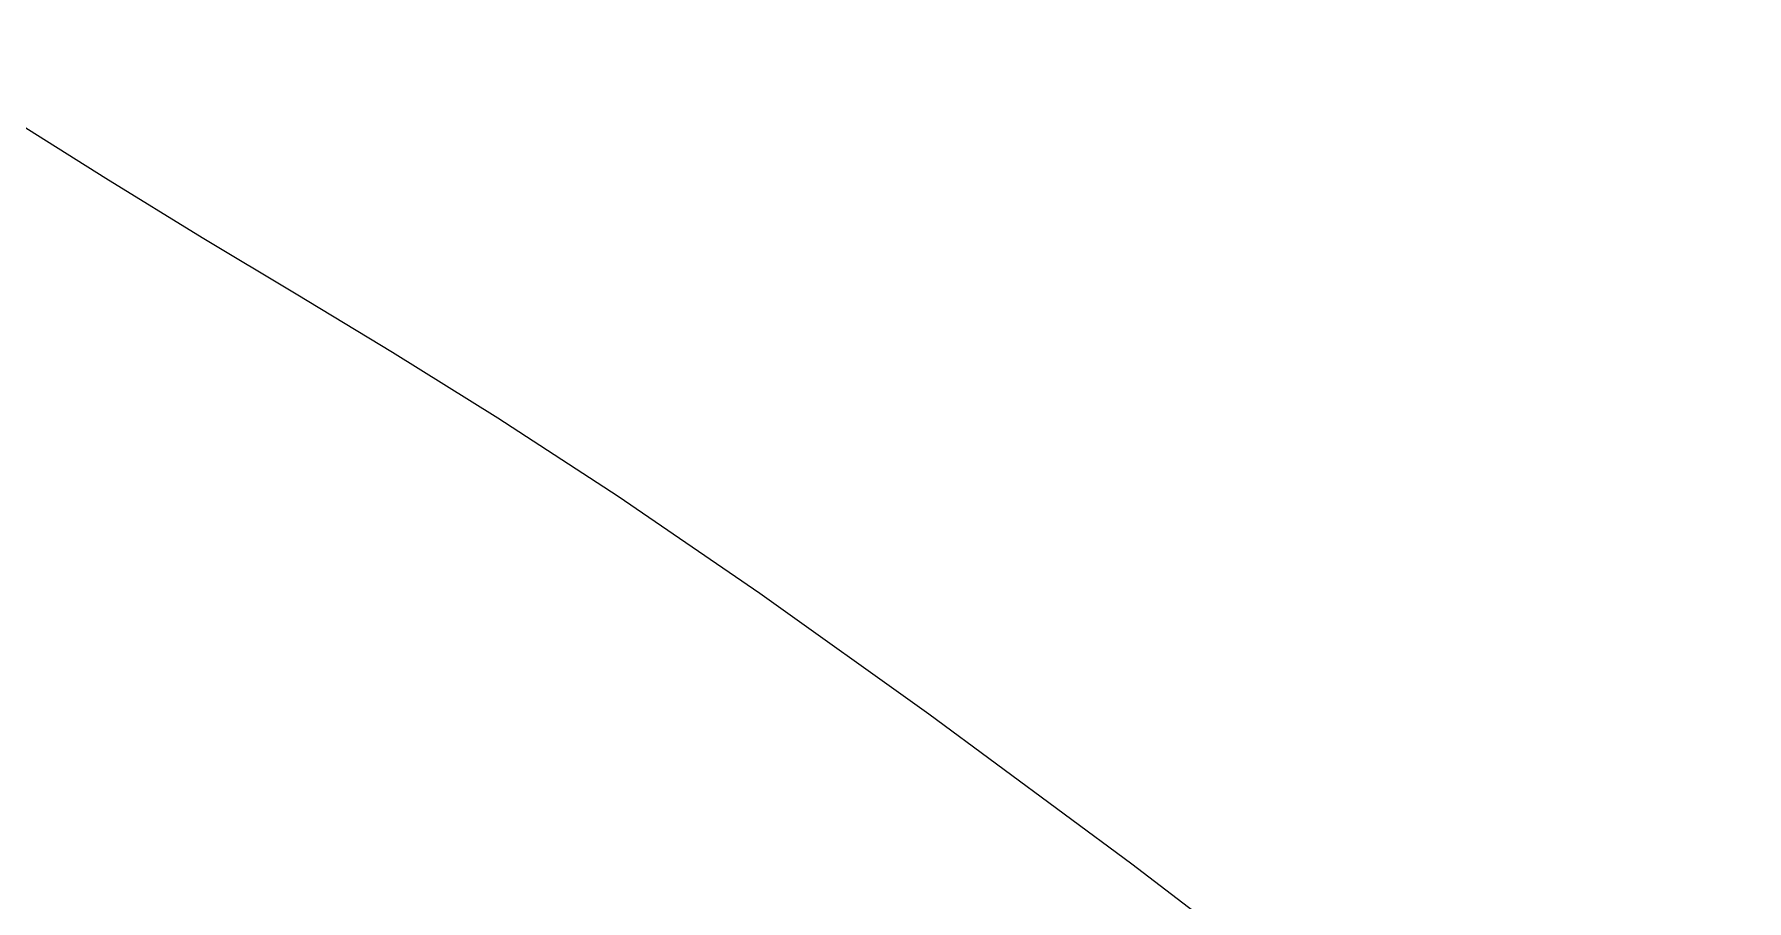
# Model space of a CAD drawing. Header units: millimetres. Extents: x 104198 to 1296755, y -81101 to 81453.
# Drawn here: x 592155.1 to 592230, y -26119.4 to -26081.6 of the extents above; entities that cross this region are included whole.
import ezdxf

# ---------------------------------------------------------------- set-up
doc = ezdxf.new("R2010")
doc.units = ezdxf.units.MM
doc.linetypes.add('HIDDEN2', pattern=[0.1875, 0.125, -0.0625])
doc.layers.add('0家具', color=51, linetype='Continuous')
doc.styles.add('黑体', font='simhei.ttf', dxfattribs={"width": 0.7})
doc.dimstyles.new('立面标注', dxfattribs={"dimtxt": 100, "dimasz": 35, "dimexe": 20, "dimexo": 100, "dimtad": 1, "dimdec": 0, "dimtxsty": '黑体', "dimblk": 'ARCHTICK', "dimcen": 80, "dimdle": 20, "dimclrd": 251, "dimclre": 251, "dimclrt": 256, "dimadec": 0, "dimazin": 0, "dimtfac": 1, "dimtdec": 0, "dimtix": 1, "dimtmove": 2, "dimatfit": 3, "dimldrblk": 'DOT', "dimfxl": 200, "dimfxlon": 1, "dimarcsym": 0})

# ---------------------------------------------------------------- blocks, each defined once
blk = doc.blocks.new('_ArchTick')
at = {"color": 2, "linetype": 'ByBlock', "const_width": 0.4}
blk.add_lwpolyline([(-0.5, -0.5), (0.5, 0.5)], dxfattribs=at)
blk = doc.blocks.new('_Dot')
at = {"color": 2, "linetype": 'ByBlock', "lineweight": -2}
blk.add_line((-0.5, 0), (-1, 0), dxfattribs=at)
at = {"color": 2, "linetype": 'ByBlock', "const_width": 0.5}
blk.add_lwpolyline([(-0.25, 0, 1), (0.25, 0, 1)], format="xyb", close=True, dxfattribs=at)
blk = doc.blocks.new('hgfhdrht')
at = {"color": 250, "linetype": 'HIDDEN2', "ltscale": 600}
for p, q in [((592158.269, -31094.117, 0), (592153.982, -31091.422, 0)), ((592158.269, -31094.117, 0), (592153.982, -31091.422, 0)), ((592158.269, -31094.117, 0), (592153.982, -31091.422, 0)), ((592158.269, -31094.117, 0), (592153.982, -31091.422, 0)), ((592158.269, -31094.117, 0), (592153.982, -31091.422, 0)), ((592158.269, -31094.117, 0), (592153.982, -31091.422, 0)), ((592158.269, -31094.117, 0), (592153.982, -31091.422, 0)), ((592158.269, -31094.117, 0), (592153.982, -31091.422, 0)), ((592158.269, -31094.117, 0), (592153.982, -31091.422, 0)), ((592158.269, -31094.117, 0), (592153.982, -31091.422, 0)), ((592158.269, -31094.117, 0), (592153.982, -31091.422, 0)), ((592158.269, -31094.117, 0), (592153.982, -31091.422, 0)), ((592162.475, -31096.697, 0), (592158.269, -31094.117, 0)), ((592162.475, -31096.697, 0), (592158.269, -31094.117, 0)), ((592162.475, -31096.697, 0), (592158.269, -31094.117, 0)), ((592162.475, -31096.697, 0), (592158.269, -31094.117, 0)), ((592162.475, -31096.697, 0), (592158.269, -31094.117, 0)), ((592162.475, -31096.697, 0), (592158.269, -31094.117, 0)), ((592162.475, -31096.697, 0), (592158.269, -31094.117, 0)), ((592162.475, -31096.697, 0), (592158.269, -31094.117, 0)), ((592162.475, -31096.697, 0), (592158.269, -31094.117, 0)), ((592162.475, -31096.697, 0), (592158.269, -31094.117, 0)), ((592162.475, -31096.697, 0), (592158.269, -31094.117, 0)), ((592162.475, -31096.697, 0), (592158.269, -31094.117, 0)), ((592166.579, -31099.164, 0), (592162.475, -31096.697, 0)), ((592166.579, -31099.164, 0), (592162.475, -31096.697, 0)), ((592166.579, -31099.164, 0), (592162.475, -31096.697, 0)), ((592166.579, -31099.164, 0), (592162.475, -31096.697, 0)), ((592166.579, -31099.164, 0), (592162.475, -31096.697, 0)), ((592166.579, -31099.164, 0), (592162.475, -31096.697, 0)), ((592166.579, -31099.164, 0), (592162.475, -31096.697, 0)), ((592166.579, -31099.164, 0), (592162.475, -31096.697, 0)), ((592166.579, -31099.164, 0), (592162.475, -31096.697, 0)), ((592166.579, -31099.164, 0), (592162.475, -31096.697, 0)), ((592166.579, -31099.164, 0), (592162.475, -31096.697, 0)), ((592166.579, -31099.164, 0), (592162.475, -31096.697, 0)), ((592170.795, -31101.711, 0), (592166.579, -31099.164, 0)), ((592170.795, -31101.711, 0), (592166.579, -31099.164, 0)), ((592170.795, -31101.711, 0), (592166.579, -31099.164, 0)), ((592170.795, -31101.711, 0), (592166.579, -31099.164, 0)), ((592170.795, -31101.711, 0), (592166.579, -31099.164, 0)), ((592170.795, -31101.711, 0), (592166.579, -31099.164, 0)), ((592170.795, -31101.711, 0), (592166.579, -31099.164, 0)), ((592170.795, -31101.711, 0), (592166.579, -31099.164, 0)), ((592170.795, -31101.711, 0), (592166.579, -31099.164, 0)), ((592170.795, -31101.711, 0), (592166.579, -31099.164, 0)), ((592170.795, -31101.711, 0), (592166.579, -31099.164, 0)), ((592170.795, -31101.711, 0), (592166.579, -31099.164, 0)), ((592175.396, -31104.579, 0), (592170.795, -31101.711, 0)), ((592175.396, -31104.579, 0), (592170.795, -31101.711, 0)), ((592175.396, -31104.579, 0), (592170.795, -31101.711, 0)), ((592175.396, -31104.579, 0), (592170.795, -31101.711, 0)), ((592175.396, -31104.579, 0), (592170.795, -31101.711, 0)), ((592175.396, -31104.579, 0), (592170.795, -31101.711, 0)), ((592175.396, -31104.579, 0), (592170.795, -31101.711, 0)), ((592175.396, -31104.579, 0), (592170.795, -31101.711, 0)), ((592175.396, -31104.579, 0), (592170.795, -31101.711, 0)), ((592175.396, -31104.579, 0), (592170.795, -31101.711, 0)), ((592175.396, -31104.579, 0), (592170.795, -31101.711, 0)), ((592175.396, -31104.579, 0), (592170.795, -31101.711, 0)), ((592180.654, -31108.009, 0), (592175.396, -31104.579, 0)), ((592180.654, -31108.009, 0), (592175.396, -31104.579, 0)), ((592180.654, -31108.009, 0), (592175.396, -31104.579, 0)), ((592180.654, -31108.009, 0), (592175.396, -31104.579, 0)), ((592180.654, -31108.009, 0), (592175.396, -31104.579, 0)), ((592180.654, -31108.009, 0), (592175.396, -31104.579, 0)), ((592180.654, -31108.009, 0), (592175.396, -31104.579, 0)), ((592180.654, -31108.009, 0), (592175.396, -31104.579, 0)), ((592180.654, -31108.009, 0), (592175.396, -31104.579, 0)), ((592180.654, -31108.009, 0), (592175.396, -31104.579, 0)), ((592180.654, -31108.009, 0), (592175.396, -31104.579, 0)), ((592180.654, -31108.009, 0), (592175.396, -31104.579, 0)), ((592186.843, -31112.242, 0), (592180.654, -31108.009, 0)), ((592186.843, -31112.242, 0), (592180.654, -31108.009, 0)), ((592186.843, -31112.242, 0), (592180.654, -31108.009, 0)), ((592186.843, -31112.242, 0), (592180.654, -31108.009, 0)), ((592186.843, -31112.242, 0), (592180.654, -31108.009, 0)), ((592186.843, -31112.242, 0), (592180.654, -31108.009, 0)), ((592186.843, -31112.242, 0), (592180.654, -31108.009, 0)), ((592186.843, -31112.242, 0), (592180.654, -31108.009, 0)), ((592186.843, -31112.242, 0), (592180.654, -31108.009, 0)), ((592186.843, -31112.242, 0), (592180.654, -31108.009, 0)), ((592186.843, -31112.242, 0), (592180.654, -31108.009, 0)), ((592186.843, -31112.242, 0), (592180.654, -31108.009, 0)), ((592194.233, -31117.519, 0), (592186.843, -31112.242, 0)), ((592194.233, -31117.519, 0), (592186.843, -31112.242, 0)), ((592194.233, -31117.519, 0), (592186.843, -31112.242, 0)), ((592194.233, -31117.519, 0), (592186.843, -31112.242, 0)), ((592194.233, -31117.519, 0), (592186.843, -31112.242, 0)), ((592194.233, -31117.519, 0), (592186.843, -31112.242, 0)), ((592194.233, -31117.519, 0), (592186.843, -31112.242, 0)), ((592194.233, -31117.519, 0), (592186.843, -31112.242, 0)), ((592194.233, -31117.519, 0), (592186.843, -31112.242, 0)), ((592194.233, -31117.519, 0), (592186.843, -31112.242, 0)), ((592194.233, -31117.519, 0), (592186.843, -31112.242, 0)), ((592194.233, -31117.519, 0), (592186.843, -31112.242, 0)), ((592203.099, -31124.081, 0), (592194.233, -31117.519, 0)), ((592203.099, -31124.081, 0), (592194.233, -31117.519, 0)), ((592203.099, -31124.081, 0), (592194.233, -31117.519, 0)), ((592203.099, -31124.081, 0), (592194.233, -31117.519, 0)), ((592203.099, -31124.081, 0), (592194.233, -31117.519, 0)), ((592203.099, -31124.081, 0), (592194.233, -31117.519, 0)), ((592203.099, -31124.081, 0), (592194.233, -31117.519, 0)), ((592203.099, -31124.081, 0), (592194.233, -31117.519, 0)), ((592203.099, -31124.081, 0), (592194.233, -31117.519, 0)), ((592203.099, -31124.081, 0), (592194.233, -31117.519, 0)), ((592203.099, -31124.081, 0), (592194.233, -31117.519, 0)), ((592203.099, -31124.081, 0), (592194.233, -31117.519, 0)), ((592213.712, -31132.169, 0), (592203.099, -31124.081, 0)), ((592213.712, -31132.169, 0), (592203.099, -31124.081, 0)), ((592213.712, -31132.169, 0), (592203.099, -31124.081, 0)), ((592213.712, -31132.169, 0), (592203.099, -31124.081, 0)), ((592213.712, -31132.169, 0), (592203.099, -31124.081, 0)), ((592213.712, -31132.169, 0), (592203.099, -31124.081, 0)), ((592213.712, -31132.169, 0), (592203.099, -31124.081, 0)), ((592213.712, -31132.169, 0), (592203.099, -31124.081, 0)), ((592213.712, -31132.169, 0), (592203.099, -31124.081, 0)), ((592213.712, -31132.169, 0), (592203.099, -31124.081, 0)), ((592213.712, -31132.169, 0), (592203.099, -31124.081, 0)), ((592213.712, -31132.169, 0), (592203.099, -31124.081, 0))]:
    blk.add_line(p, q, dxfattribs=at)

msp = doc.modelspace()

# ---------------------------------------------------------------- block references
at = {"color": 2}
msp.add_blockref('hgfhdrht', (0, 5006.229), dxfattribs=at)

# ---------------------------------------------------------------- leaders
at = {"layer": '0家具', "color": 51}
msp.add_leader([(591689.436, -26511.403), (591689.436, -23491.592), (592799.651, -23491.592)], dimstyle='立面标注', dxfattribs=at)

doc.saveas('drawing.dxf')
